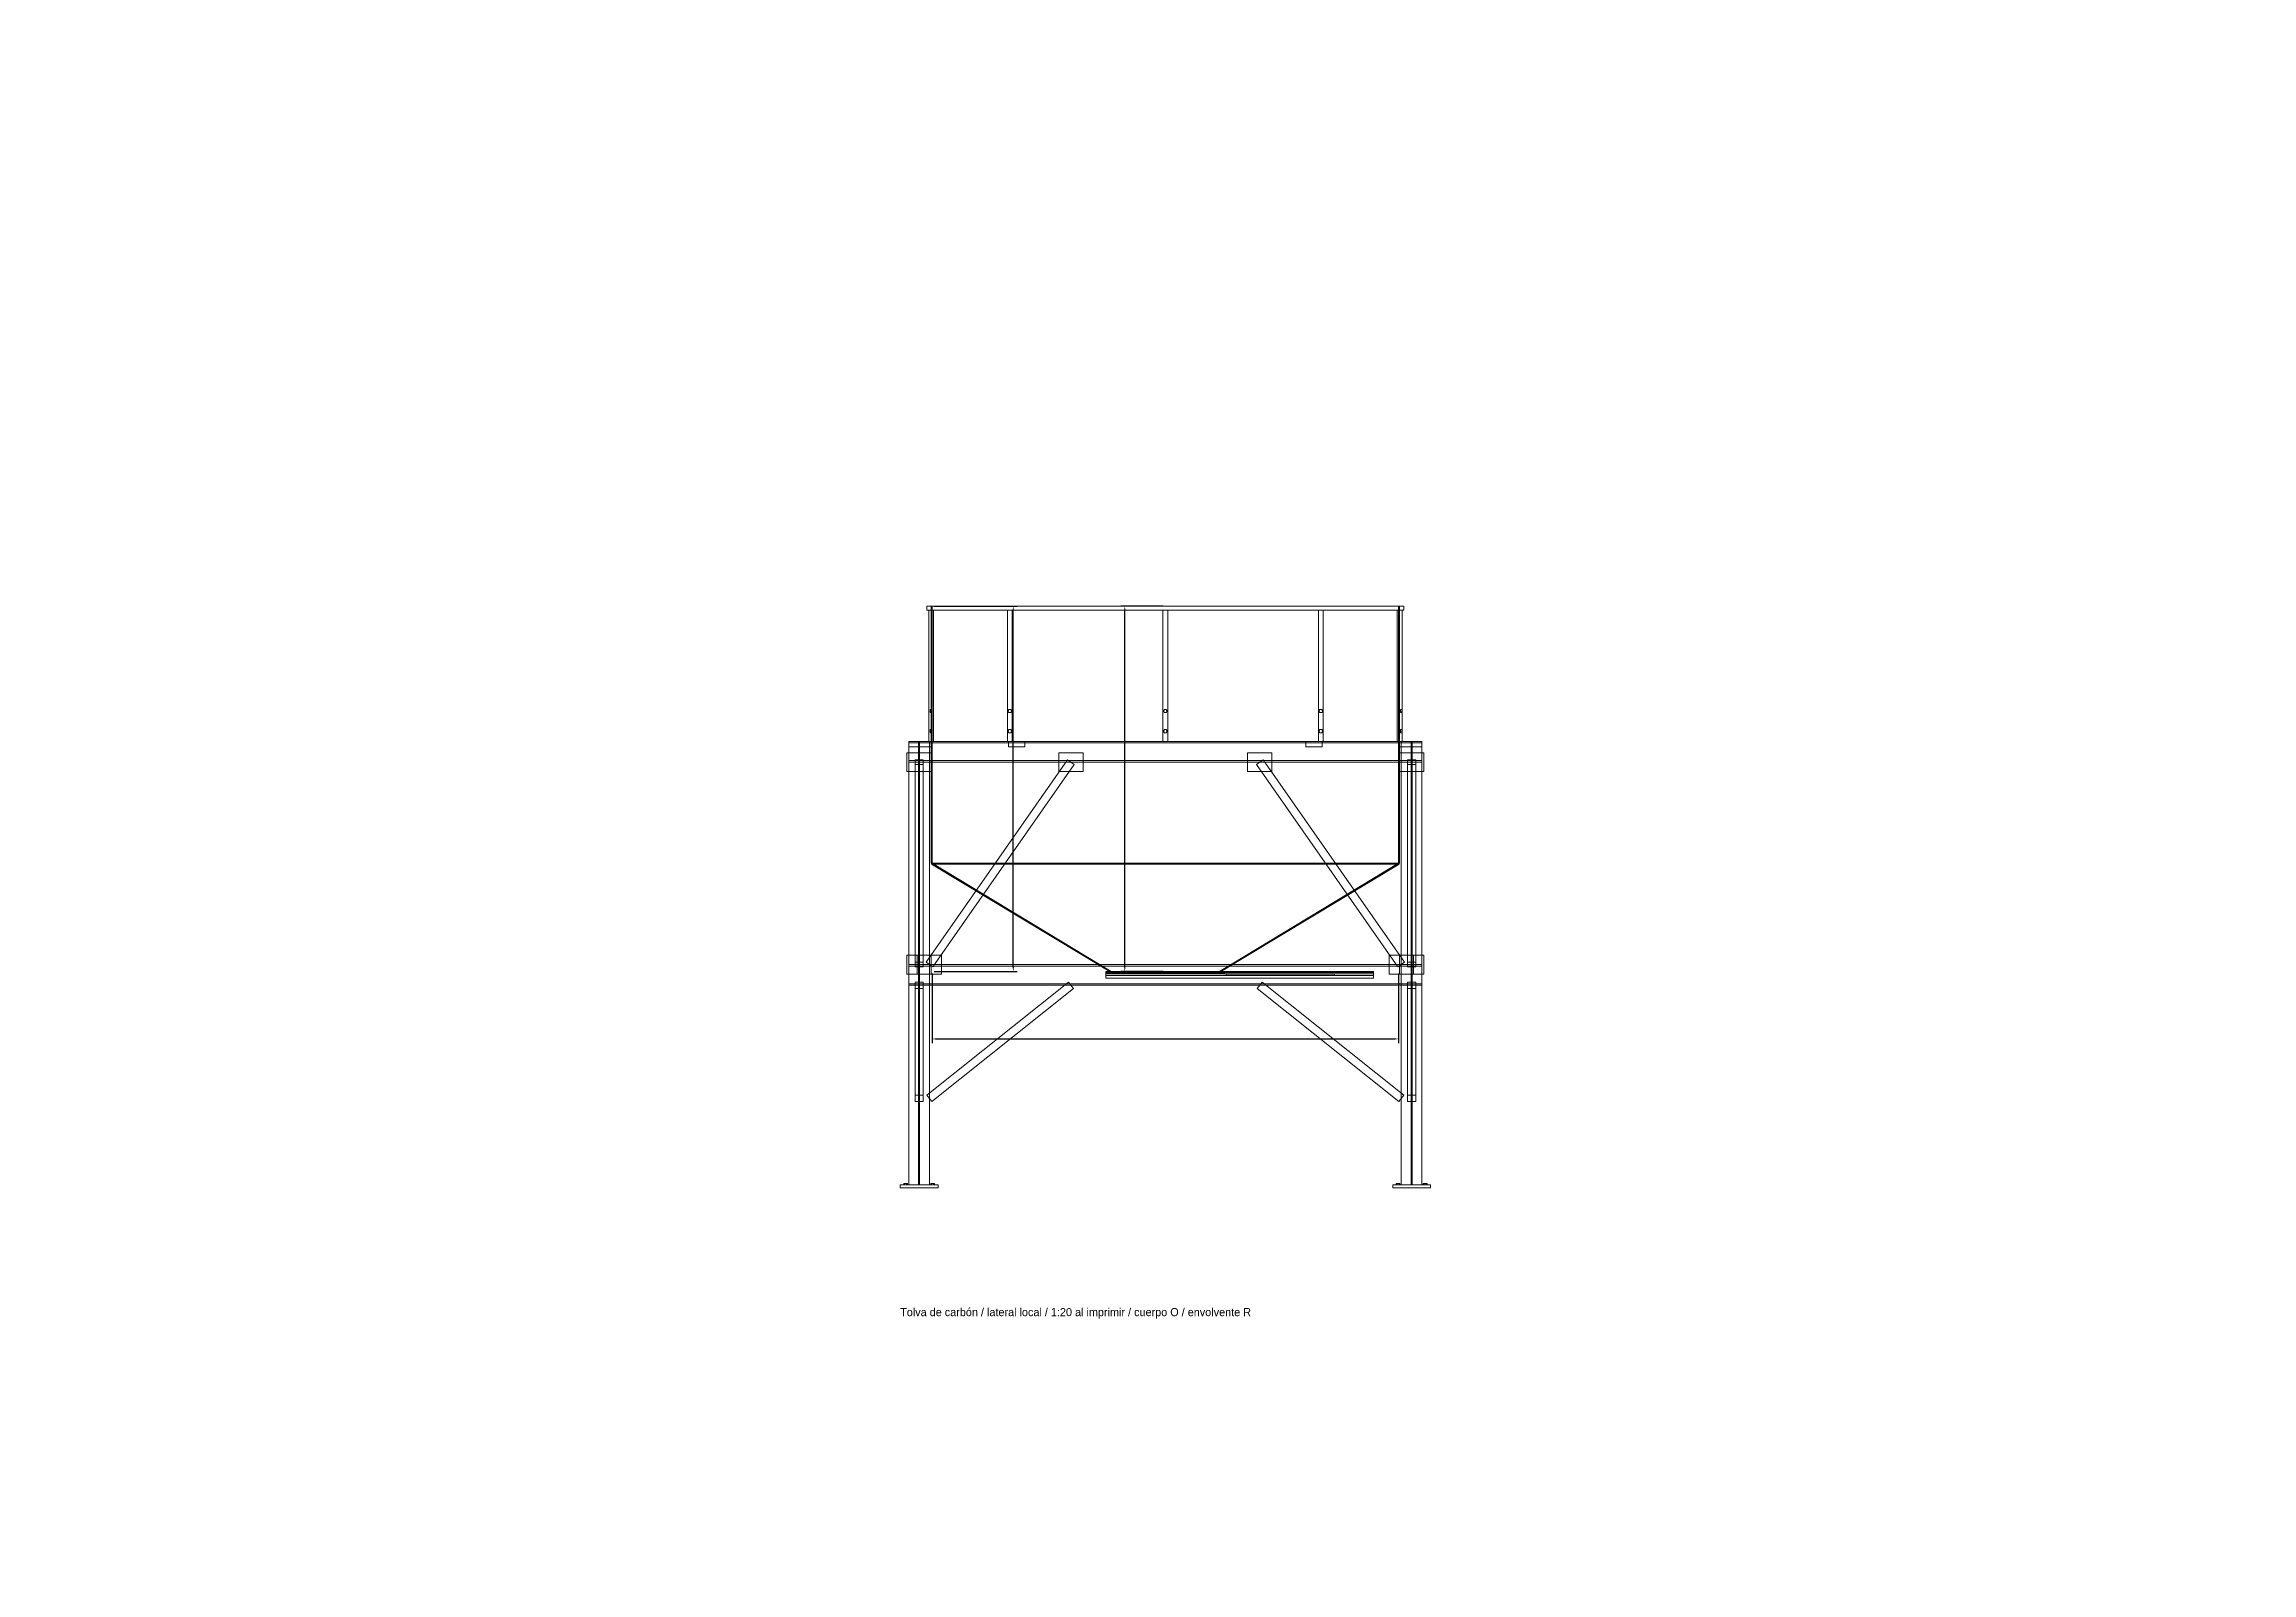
# Model space of a CAD drawing. Header units: millimetres. Extents: x -191664 to 191490, y -197311 to 10263.
# Drawn here: x -6332 to 9998, y -44848 to -33544 of the extents above; entities that cross this region are included whole.
import ezdxf

# ---------------------------------------------------------------- set-up
doc = ezdxf.new("R2010")
doc.units = ezdxf.units.MM
for name, color, linetype, lineweight in [('COTAS_O', 1, 'Continuous', 0), ('COTAS_R', 1, 'Continuous', 0), ('DET_tolva_lateral', 7, 'Continuous', 0), ('R15_COTAS_TRANSPORTE_P', 1, 'Continuous', 0), ('TEXTOS', 4, 'Continuous', 0)]:
    doc.layers.add(name, color=color, linetype=linetype, lineweight=lineweight)
doc.dimstyles.new('PLANTA_20', dxfattribs={"dimtxt": 50, "dimasz": 30, "dimexe": 30, "dimexo": 16, "dimgap": 20, "dimtad": 1, "dimtih": 1, "dimtoh": 1, "dimdec": 1, "dimzin": 0, "dimdsep": 46, "dimcen": 0.09, "dimadec": 0, "dimazin": 0, "dimtfac": 1, "dimtdec": 4, "dimtofl": 0, "dimtmove": 0, "dimatfit": 3, "dimfxl": 1, "dimtolj": 1, "dimtzin": 0, "dimarcsym": 0})

# ---------------------------------------------------------------- blocks, each defined once
blk = doc.blocks.new('*D41')
at = {"layer": 'COTAS_O', "color": 0, "lineweight": -2, "transparency": 16777216}
for p, q in [((236.5, -40416), (236.5, -40930)), ((3686.5, -40416), (3686.5, -40930)), ((266.5, -40900), (3656.5, -40900))]:
    blk.add_line(p, q, dxfattribs=at)
at = {"layer": 'COTAS_O', "color": 0, "transparency": 16777216}
for points in [[(266.5, -40895), (266.5, -40905), (236.5, -40900)], [(3656.5, -40895), (3656.5, -40905), (3686.5, -40900)]]:
    blk.add_solid(points, dxfattribs=at)
at = {"layer": 'Defpoints', "color": 0, "transparency": 16777216}
for p in [(236.5, -40400), (3686.5, -40400), (3686.5, -40900)]:
    blk.add_point(p, dxfattribs=at)
blk = doc.blocks.new('*D42')
at = {"layer": 'COTAS_O', "color": 0, "lineweight": -2, "transparency": 16777216}
for p, q in [((252.5, -37700), (866.5, -37700)), ((836.5, -40370), (836.5, -37730)), ((252.5, -40400), (866.5, -40400))]:
    blk.add_line(p, q, dxfattribs=at)
at = {"layer": 'COTAS_O', "color": 0, "transparency": 16777216}
for points in [[(831.5, -37730), (841.5, -37730), (836.5, -37700)], [(831.5, -40370), (841.5, -40370), (836.5, -40400)]]:
    blk.add_solid(points, dxfattribs=at)
at = {"layer": 'Defpoints', "color": 0, "transparency": 16777216}
for p in [(236.5, -37700), (836.5, -37700), (236.5, -40400)]:
    blk.add_point(p, dxfattribs=at)
blk = doc.blocks.new('*D43')
at = {"layer": 'COTAS_R', "color": 0, "lineweight": -2, "transparency": 16777216}
for p, q in [((1945.5, -37700), (1631.5, -37700)), ((1661.5, -40370), (1661.5, -37730)), ((1945.5, -40400), (1631.5, -40400))]:
    blk.add_line(p, q, dxfattribs=at)
at = {"layer": 'COTAS_R', "color": 0, "transparency": 16777216}
for points in [[(1656.5, -37730), (1666.5, -37730), (1661.5, -37700)], [(1656.5, -40370), (1666.5, -40370), (1661.5, -40400)]]:
    blk.add_solid(points, dxfattribs=at)
at = {"layer": 'Defpoints', "color": 0, "transparency": 16777216}
for p in [(1661.5, -37700), (1961.5, -37700), (1961.5, -40400)]:
    blk.add_point(p, dxfattribs=at)
blk = doc.blocks.new('*D132')
at = {"layer": 'Defpoints', "color": 0, "transparency": 16777216}
for p in [(-500, -194490), (-500, -194490), (500, -194490), (203, -194657), (440, -194832)]:
    blk.add_point(p, dxfattribs=at)
at = {"layer": 'R15_COTAS_TRANSPORTE_P', "color": 0, "lineweight": -2, "transparency": 16777216}
blk.add_arc((-500, -194490), 723, 342.3783, 357.6217, dxfattribs=at)
at = {"layer": 'R15_COTAS_TRANSPORTE_P', "color": 0, "transparency": 16777216}
for points in [[(217, -194520), (227, -194520), (223, -194490)], [(194, -194710), (184, -194707), (179, -194737)]]:
    blk.add_solid(points, dxfattribs=at)
blk = doc.blocks.new('*D133')
at = {"layer": 'Defpoints', "color": 0, "transparency": 16777216}
for p in [(440, -194148), (218, -194406), (-500, -194490), (-500, -194490), (500, -194490)]:
    blk.add_point(p, dxfattribs=at)
at = {"layer": 'R15_COTAS_TRANSPORTE_P', "color": 0, "lineweight": -2, "transparency": 16777216}
blk.add_arc((-500, -194490), 723, 2.3783, 17.6217, dxfattribs=at)
at = {"layer": 'R15_COTAS_TRANSPORTE_P', "color": 0, "transparency": 16777216}
for points in [[(184, -194273), (194, -194270), (179, -194243)], [(227, -194460), (217, -194460), (223, -194490)]]:
    blk.add_solid(points, dxfattribs=at)

msp = doc.modelspace()

# ---------------------------------------------------------------- linework, layer by layer
at = {"layer": 'DET_tolva_lateral', "color": 156, "true_color": 0x164b78}
for p, q in [((196.5, -37700), (236.5, -37700)), ((196.5, -37700), (196.5, -37730)), ((230.5, -38700), (230.5, -37700)), ((236.5, -37700), (230.5, -37700)), ((236.5, -37700), (236.5, -38700)), ((236.5, -37730), (236.5, -37700)), ((236.5, -37700), (3686.5, -37700)), ((3686.5, -37700), (3686.5, -38700)), ((3686.5, -37700), (3692.5, -37700)), ((3686.5, -37700), (3726.5, -37700)), ((3686.5, -37700), (3686.5, -37730)), ((3692.5, -38700), (3692.5, -37700)), ((3726.5, -37730), (3726.5, -37700)), ((196.5, -37730), (236.5, -37730)), ((246, -37730), (211, -37730)), ((211, -37730), (211, -38700)), ((236.5, -37730), (3686.5, -37730)), ((246, -38700), (246, -37730)), ((829, -37730), (794, -37730)), ((794, -37730), (794, -38700)), ((829, -38700), (829, -37730)), ((1979, -37730), (1944, -37730)), ((1944, -37730), (1944, -38700)), ((1979, -38700), (1979, -37730)), ((3129, -37730), (3094, -37730)), ((3094, -37730), (3094, -38700)), ((3129, -38700), (3129, -37730)), ((3712, -37730), (3677, -37730)), ((3677, -37730), (3677, -38700)), ((3686.5, -37730), (3726.5, -37730)), ((3712, -38700), (3712, -37730)), ((216.5, -38700), (63.5, -38700)), ((63.5, -38700), (63.5, -41980)), ((63.5, -38711), (63.5, -38700)), ((236.5, -38700), (63.5, -38700)), ((63.5, -38740), (63.5, -38700)), ((144, -38700), (136, -38700)), ((136, -38700), (136, -41980)), ((140, -38700), (3783, -38700)), ((140, -38700), (140, -38711)), ((144, -41980), (144, -38700)), ((211, -38700), (246, -38700)), ((216.5, -41980), (216.5, -38700)), ((216.5, -38711), (216.5, -38700)), ((236.5, -38700), (230.5, -38700)), ((236.5, -38700), (236.5, -38740)), ((794, -38700), (829, -38700)), ((801.5, -38700), (921.5, -38700)), ((801.5, -38740), (801.5, -38700)), ((921.5, -38740), (921.5, -38700)), ((1944, -38700), (1979, -38700)), ((3001.5, -38700), (3121.5, -38700)), ((3001.5, -38740), (3001.5, -38700)), ((3094, -38700), (3129, -38700)), ((3121.5, -38740), (3121.5, -38700)), ((3677, -38700), (3712, -38700)), ((3686.5, -38700), (3692.5, -38700)), ((3686.5, -38700), (3859.5, -38700)), ((3686.5, -38700), (3686.5, -38740)), ((3859.5, -38700), (3706.5, -38700)), ((3706.5, -38700), (3706.5, -41980)), ((3706.5, -38711), (3706.5, -38700)), ((3787, -38700), (3779, -38700)), ((3779, -38700), (3779, -41980)), ((3783, -38711), (3783, -38700)), ((3787, -41980), (3787, -38700)), ((3859.5, -41980), (3859.5, -38700)), ((3859.5, -38711), (3859.5, -38700)), ((3859.5, -38740), (3859.5, -38700)), ((50, -38783), (230, -38783)), ((50, -38783), (50, -38923)), ((216.5, -38711), (63.5, -38711)), ((236.5, -38740), (63.5, -38740)), ((216.5, -38842), (63.5, -38842)), ((63.5, -38853), (63.5, -38842)), ((216.5, -38853), (63.5, -38853)), ((170, -38835.81), (110, -38835.81)), ((110, -38835.81), (110, -40332.81)), ((110, -38835.81), (110, -38870.19)), ((144, -38711), (136, -38711)), ((136, -38842), (136, -38711)), ((144, -38842), (136, -38842)), ((140, -38711), (3783, -38711)), ((140, -38711), (140, -38842)), ((140, -38842), (3783, -38842)), ((140, -38842), (140, -38853)), ((140, -38853), (3783, -38853)), ((144, -38842), (144, -38711)), ((170, -40332.81), (170, -38835.81)), ((170, -38870.19), (170, -38835.81)), ((191.92, -40332.81), (1238.92, -38835.81)), ((216.5, -38853), (216.5, -38842)), ((230, -38923), (230, -38783)), ((801.5, -38740), (921.5, -38740)), ((1173.5, -38783), (1353.5, -38783)), ((1173.5, -38783), (1173.5, -38923)), ((1288.08, -38870.19), (1238.92, -38835.81)), ((1353.5, -38923), (1353.5, -38783)), ((2569.5, -38783), (2749.5, -38783)), ((2569.5, -38783), (2569.5, -38923)), ((2634.92, -38870.19), (2684.08, -38835.81)), ((3731.08, -40332.81), (2684.08, -38835.81)), ((2749.5, -38923), (2749.5, -38783)), ((3001.5, -38740), (3121.5, -38740)), ((3686.5, -38740), (3859.5, -38740)), ((3693, -38783), (3873, -38783)), ((3693, -38783), (3693, -38923)), ((3859.5, -38711), (3706.5, -38711)), ((3859.5, -38842), (3706.5, -38842)), ((3706.5, -38853), (3706.5, -38842)), ((3859.5, -38853), (3706.5, -38853)), ((3813, -38835.81), (3753, -38835.81)), ((3753, -38835.81), (3753, -40332.81)), ((3753, -38835.81), (3753, -38870.19)), ((3787, -38711), (3779, -38711)), ((3779, -38842), (3779, -38711)), ((3787, -38842), (3779, -38842)), ((3783, -38842), (3783, -38711)), ((3783, -38853), (3783, -38842)), ((3787, -38842), (3787, -38711)), ((3813, -40332.81), (3813, -38835.81)), ((3813, -38870.19), (3813, -38835.81)), ((3859.5, -38853), (3859.5, -38842)), ((3873, -38923), (3873, -38783)), ((50, -38923), (230, -38923)), ((110, -40367.19), (110, -38870.19)), ((110, -38870.19), (170, -38870.19)), ((170, -38870.19), (170, -40367.19)), ((241.08, -40367.19), (1288.08, -38870.19)), ((1173.5, -38923), (1353.5, -38923)), ((2569.5, -38923), (2749.5, -38923)), ((3681.92, -40367.19), (2634.92, -38870.19)), ((3693, -38923), (3873, -38923)), ((3753, -40367.19), (3753, -38870.19)), ((3753, -38870.19), (3813, -38870.19)), ((3813, -38870.19), (3813, -40367.19)), ((50, -40280), (230, -40280)), ((50, -40280), (50, -40420)), ((110, -40332.81), (170, -40332.81)), ((110, -40367.19), (110, -40332.81)), ((126.5, -40280), (306.5, -40280)), ((126.5, -40280), (126.5, -40420)), ((170, -40332.81), (170, -40367.19)), ((191.92, -40332.81), (241.08, -40367.19)), ((230, -40420), (230, -40280)), ((306.5, -40420), (306.5, -40280)), ((3616.5, -40280), (3796.5, -40280)), ((3616.5, -40280), (3616.5, -40420)), ((3731.08, -40332.81), (3681.92, -40367.19)), ((3693, -40280), (3873, -40280)), ((3693, -40280), (3693, -40420)), ((3753, -40332.81), (3813, -40332.81)), ((3753, -40367.19), (3753, -40332.81)), ((3796.5, -40420), (3796.5, -40280)), ((3813, -40332.81), (3813, -40367.19)), ((3873, -40420), (3873, -40280)), ((50, -40420), (230, -40420)), ((216.5, -40350), (63.5, -40350)), ((63.5, -40361), (63.5, -40350)), ((216.5, -40361), (63.5, -40361)), ((216.5, -40492), (63.5, -40492)), ((63.5, -40503), (63.5, -40492)), ((170, -40367.19), (110, -40367.19)), ((170, -40479.57), (110, -40479.57)), ((110, -40479.57), (110, -41316.57)), ((110, -40479.57), (110, -40526.43)), ((126.5, -40420), (306.5, -40420)), ((144, -40361), (136, -40361)), ((136, -40492), (136, -40361)), ((144, -40492), (136, -40492)), ((140, -40350), (3783, -40350)), ((140, -40350), (140, -40361)), ((140, -40361), (3783, -40361)), ((140, -40361), (140, -40492)), ((140, -40492), (3783, -40492)), ((140, -40492), (140, -40503)), ((144, -40492), (144, -40361)), ((170, -41316.57), (170, -40479.57)), ((170, -40526.43), (170, -40479.57)), ((197.77, -41316.57), (1244.77, -40479.57)), ((216.5, -40361), (216.5, -40350)), ((216.5, -40503), (216.5, -40492)), ((1282.23, -40526.43), (1244.77, -40479.57)), ((1521.5, -40400), (3501.5, -40400)), ((1521.5, -40400), (1521.5, -40450)), ((1521.5, -40430), (3501.5, -40430)), ((1521.5, -40430), (1521.5, -40450)), ((1521.5, -40450), (3501.5, -40450)), ((2640.77, -40526.43), (2678.23, -40479.57)), ((3725.23, -41316.57), (2678.23, -40479.57)), ((3501.5, -40450), (3501.5, -40400)), ((3501.5, -40450), (3501.5, -40430)), ((3616.5, -40420), (3796.5, -40420)), ((3693, -40420), (3873, -40420)), ((3859.5, -40350), (3706.5, -40350)), ((3706.5, -40361), (3706.5, -40350)), ((3859.5, -40361), (3706.5, -40361)), ((3859.5, -40492), (3706.5, -40492)), ((3706.5, -40503), (3706.5, -40492)), ((3813, -40367.19), (3753, -40367.19)), ((3813, -40479.57), (3753, -40479.57)), ((3753, -40479.57), (3753, -41316.57)), ((3753, -40479.57), (3753, -40526.43)), ((3787, -40361), (3779, -40361)), ((3779, -40492), (3779, -40361)), ((3787, -40492), (3779, -40492)), ((3783, -40361), (3783, -40350)), ((3783, -40492), (3783, -40361)), ((3783, -40503), (3783, -40492)), ((3787, -40492), (3787, -40361)), ((3813, -41316.57), (3813, -40479.57)), ((3813, -40526.43), (3813, -40479.57)), ((3859.5, -40361), (3859.5, -40350)), ((3859.5, -40503), (3859.5, -40492)), ((216.5, -40503), (63.5, -40503)), ((110, -41363.43), (110, -40526.43)), ((110, -40526.43), (170, -40526.43)), ((140, -40503), (3783, -40503)), ((170, -40526.43), (170, -41363.43)), ((235.23, -41363.43), (1282.23, -40526.43)), ((3687.77, -41363.43), (2640.77, -40526.43)), ((3859.5, -40503), (3706.5, -40503)), ((3753, -41363.43), (3753, -40526.43)), ((3753, -40526.43), (3813, -40526.43)), ((3813, -40526.43), (3813, -41363.43)), ((110, -41316.57), (170, -41316.57)), ((110, -41363.43), (110, -41316.57)), ((170, -41363.43), (110, -41363.43)), ((170, -41316.57), (170, -41363.43)), ((197.77, -41316.57), (235.23, -41363.43)), ((3725.23, -41316.57), (3687.77, -41363.43)), ((3753, -41316.57), (3813, -41316.57)), ((3753, -41363.43), (3753, -41316.57)), ((3813, -41363.43), (3753, -41363.43)), ((3813, -41316.57), (3813, -41363.43)), ((0, -41980), (280, -41980)), ((0, -41980), (0, -42000)), ((0, -42000), (280, -42000)), ((63.5, -41980), (216.5, -41980)), ((136, -41980), (144, -41980)), ((280, -42000), (280, -41980)), ((3643, -41980), (3923, -41980)), ((3643, -41980), (3643, -42000)), ((3643, -42000), (3923, -42000)), ((3706.5, -41980), (3859.5, -41980)), ((3779, -41980), (3787, -41980)), ((3923, -42000), (3923, -41980))]:
    msp.add_line(p, q, dxfattribs=at)
at = {"layer": 'DET_tolva_lateral', "color": 9, "true_color": 0xb7bec5}
for p, q in [((221.5, -38475), (221.5, -38462.88)), ((221.5, -38462.88), (233.5, -38462.88)), ((221.5, -38487.12), (221.5, -38475)), ((233.5, -38475), (221.5, -38475)), ((221.5, -38487.12), (233.5, -38487.12)), ((233.5, -38475), (233.5, -38462.88)), ((233.5, -38475), (233.5, -38487.12)), ((804.5, -38462.88), (797.5, -38475)), ((797.5, -38475), (804.5, -38487.12)), ((818.5, -38462.88), (804.5, -38462.88)), ((804.5, -38487.12), (818.5, -38487.12)), ((825.5, -38475), (818.5, -38462.88)), ((818.5, -38487.12), (825.5, -38475)), ((1954.5, -38462.88), (1947.5, -38475)), ((1947.5, -38475), (1954.5, -38487.12)), ((1968.5, -38462.88), (1954.5, -38462.88)), ((1954.5, -38487.12), (1968.5, -38487.12)), ((1975.5, -38475), (1968.5, -38462.88)), ((1968.5, -38487.12), (1975.5, -38475)), ((3104.5, -38462.88), (3097.5, -38475)), ((3097.5, -38475), (3104.5, -38487.12)), ((3118.5, -38462.88), (3104.5, -38462.88)), ((3104.5, -38487.12), (3118.5, -38487.12)), ((3125.5, -38475), (3118.5, -38462.88)), ((3118.5, -38487.12), (3125.5, -38475)), ((3701.5, -38475), (3701.5, -38462.88)), ((3701.5, -38462.88), (3713.5, -38462.88)), ((3701.5, -38487.12), (3701.5, -38475)), ((3713.5, -38475), (3701.5, -38475)), ((3701.5, -38487.12), (3713.5, -38487.12)), ((3713.5, -38475), (3713.5, -38462.88)), ((3713.5, -38475), (3713.5, -38487.12)), ((221.5, -38625), (221.5, -38612.88)), ((221.5, -38612.88), (233.5, -38612.88)), ((221.5, -38637.12), (221.5, -38625)), ((233.5, -38625), (221.5, -38625)), ((221.5, -38637.12), (233.5, -38637.12)), ((233.5, -38625), (233.5, -38612.88)), ((233.5, -38625), (233.5, -38637.12)), ((804.5, -38612.88), (797.5, -38625)), ((797.5, -38625), (804.5, -38637.12)), ((818.5, -38612.88), (804.5, -38612.88)), ((804.5, -38637.12), (818.5, -38637.12)), ((825.5, -38625), (818.5, -38612.88)), ((818.5, -38637.12), (825.5, -38625)), ((1954.5, -38612.88), (1947.5, -38625)), ((1947.5, -38625), (1954.5, -38637.12)), ((1968.5, -38612.88), (1954.5, -38612.88)), ((1954.5, -38637.12), (1968.5, -38637.12)), ((1975.5, -38625), (1968.5, -38612.88)), ((1968.5, -38637.12), (1975.5, -38625)), ((3104.5, -38612.88), (3097.5, -38625)), ((3097.5, -38625), (3104.5, -38637.12)), ((3118.5, -38612.88), (3104.5, -38612.88)), ((3104.5, -38637.12), (3118.5, -38637.12)), ((3125.5, -38625), (3118.5, -38612.88)), ((3118.5, -38637.12), (3125.5, -38625)), ((3701.5, -38625), (3701.5, -38612.88)), ((3701.5, -38612.88), (3713.5, -38612.88)), ((3701.5, -38637.12), (3701.5, -38625)), ((3713.5, -38625), (3701.5, -38625)), ((3701.5, -38637.12), (3713.5, -38637.12)), ((3713.5, -38625), (3713.5, -38612.88)), ((3713.5, -38625), (3713.5, -38637.12)), ((1521.5, -40400), (2401.5, -40400)), ((1521.5, -40400), (1521.5, -40412)), ((1521.5, -40400), (1561.5, -40400)), ((1521.5, -40408), (3501.5, -40408)), ((1521.5, -40408), (1521.5, -40418)), ((1521.5, -40412), (2401.5, -40412)), ((1521.5, -40412), (1561.5, -40412)), ((1521.5, -40418), (3501.5, -40418)), ((1561.5, -40412), (1561.5, -40400)), ((2361.5, -40400), (2401.5, -40400)), ((2361.5, -40400), (2361.5, -40412)), ((2361.5, -40412), (2401.5, -40412)), ((2401.5, -40412), (2401.5, -40400)), ((3501.5, -40418), (3501.5, -40408)), ((33, -41968), (26, -41968)), ((26, -41980), (26, -41968)), ((33, -41980), (26, -41980)), ((47, -41968), (33, -41968)), ((33, -41980), (33, -41968)), ((47, -41980), (33, -41980)), ((54, -41968), (47, -41968)), ((47, -41980), (47, -41968)), ((47, -41980), (54, -41980)), ((54, -41968), (54, -41980)), ((233, -41968), (226, -41968)), ((226, -41980), (226, -41968)), ((233, -41980), (226, -41980)), ((247, -41968), (233, -41968)), ((233, -41980), (233, -41968)), ((247, -41980), (233, -41980)), ((254, -41968), (247, -41968)), ((247, -41980), (247, -41968)), ((247, -41980), (254, -41980)), ((254, -41968), (254, -41980)), ((3676, -41968), (3669, -41968)), ((3669, -41980), (3669, -41968)), ((3676, -41980), (3669, -41980)), ((3690, -41968), (3676, -41968)), ((3676, -41980), (3676, -41968)), ((3690, -41980), (3676, -41980)), ((3697, -41968), (3690, -41968)), ((3690, -41980), (3690, -41968)), ((3690, -41980), (3697, -41980)), ((3697, -41968), (3697, -41980)), ((3876, -41968), (3869, -41968)), ((3869, -41980), (3869, -41968)), ((3876, -41980), (3869, -41980)), ((3890, -41968), (3876, -41968)), ((3876, -41980), (3876, -41968)), ((3890, -41980), (3876, -41980)), ((3897, -41968), (3890, -41968)), ((3890, -41980), (3890, -41968)), ((3890, -41980), (3897, -41980)), ((3897, -41968), (3897, -41980))]:
    msp.add_line(p, q, dxfattribs=at)
at = {"layer": 'DET_tolva_lateral', "color": 252, "true_color": 0x818b94}
for p, q in [((228.5, -39600), (228.5, -38700)), ((236.5, -38700), (228.5, -38700)), ((236.5, -38700), (236.5, -39600)), ((236.5, -38700), (3686.5, -38700)), ((3686.5, -38700), (3686.5, -39600)), ((3686.5, -38700), (3694.5, -38700)), ((3694.5, -39600), (3694.5, -38700)), ((236.5, -39600), (228.5, -39600)), ((236.5, -39600), (232.37, -39606.85)), ((1557.37, -40406.85), (232.37, -39606.85)), ((236.5, -39600), (1561.5, -40400)), ((3686.5, -39600), (236.5, -39600)), ((236.5, -39600), (236.5, -39606.52)), ((3686.5, -39606.52), (236.5, -39606.52)), ((236.5, -39606.52), (1561.5, -40406.52)), ((3686.5, -39600), (2361.5, -40400)), ((2361.5, -40406.52), (3686.5, -39606.52)), ((2365.63, -40406.85), (3690.63, -39606.85)), ((3686.5, -39600), (3694.5, -39600)), ((3686.5, -39600), (3690.63, -39606.85)), ((3686.5, -39600), (3686.5, -39606.52)), ((1561.5, -40400), (1557.37, -40406.85)), ((2361.5, -40400), (1561.5, -40400)), ((1561.5, -40406.52), (1561.5, -40400)), ((1561.5, -40406.52), (2361.5, -40406.52)), ((2361.5, -40400), (2365.63, -40406.85)), ((2361.5, -40400), (2361.5, -40406.52))]:
    msp.add_line(p, q, dxfattribs=at)
at = {"layer": 'DET_tolva_lateral', "color": 253, "true_color": 0xaab2b8}
for p, q in [((2411.5, -40420), (3211.5, -40420)), ((2411.5, -40420), (2411.5, -40430)), ((2411.5, -40430), (3211.5, -40430)), ((3211.5, -40430), (3211.5, -40420))]:
    msp.add_line(p, q, dxfattribs=at)

# ---------------------------------------------------------------- texts
at = {"layer": 'TEXTOS'}
msp.add_text('Tolva de carbón / lateral local / 1:20 al imprimir / cuerpo O / envolvente R', height=60, dxfattribs=at).set_placement((0, -42950))

# ---------------------------------------------------------------- dimensions: what is measured, and where the dimension line sits
at = {"layer": 'COTAS_O'}
for p2, distance, picture, middle in [((236.5, -37700), -600, '*D42', (836.5, -39050)), ((3686.5, -40400), -500, '*D41', (1961.5, -40900))]:
    dim = msp.add_aligned_dim(p1=(236.5, -40400), p2=p2, distance=distance, text='<> O', dimstyle='PLANTA_20', dxfattribs=at)
    dim.commit()
    dim.dimension.update_dxf_attribs({"geometry": picture, "text_midpoint": middle})
at = {"layer": 'COTAS_R'}
dim = msp.add_aligned_dim(p1=(1961.5, -40400), p2=(1961.5, -37700), distance=300, text='<> R', dimstyle='PLANTA_20', dxfattribs=at)
dim.commit()
dim.dimension.update_dxf_attribs({"geometry": '*D43', "text_midpoint": (1661.5, -39050)})
at = {"layer": 'R15_COTAS_TRANSPORTE_P'}
for base, line2, picture, middle in [((217.89, -194406.09), ((-500, -194490), (439.69, -194147.98)), '*D133', (191490.46, -33543.69)), ((203.29, -194656.68), ((-500, -194490), (439.69, -194832.02)), '*D132', (-191664.11, -34001.98))]:
    dim = msp.add_angular_dim_2l(base=base, line1=((-500, -194490), (500, -194490)), line2=line2, dimstyle='PLANTA_20', dxfattribs=at)
    dim.commit()
    dim.dimension.update_dxf_attribs({"geometry": picture, "text_midpoint": middle})

doc.saveas('drawing.dxf')
